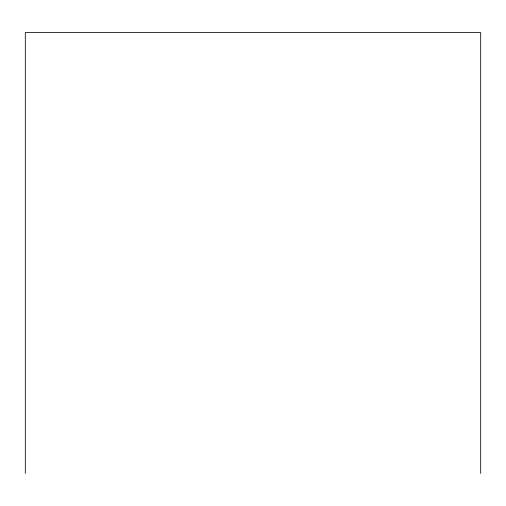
<?xml version="1.0" encoding="UTF-8"?>
<svg xmlns="http://www.w3.org/2000/svg" width="506" height="506" viewBox="0 0 506 506"><rect width="100%" height="100%" fill="white"/><g stroke="black" fill="none" stroke-linecap="round" stroke-linejoin="round"><path stroke-width="0.76" d="M480.7 473.452L480.7 32.548L25.3 32.548L25.3 473.452"/></g></svg>
